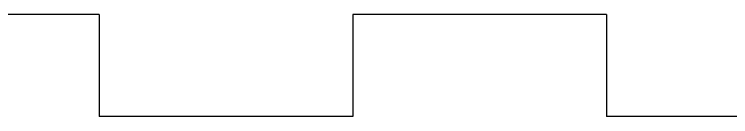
# Model space of a CAD drawing. Extents: x 22 to 258, y 18 to 262.
# Drawn here: x 94.06 to 115.16, y 126.84 to 129.84 of the extents above; entities that cross this region are included whole.
import ezdxf

# ---------------------------------------------------------------- set-up
doc = ezdxf.new("R2010")
doc.units = 0
doc.layers.add('cut', color=7, linetype='CONTINUOUS')

msp = doc.modelspace()

# ---------------------------------------------------------------- linework, layer by layer
at = {"layer": 'cut', "color": 1}
for points in [[(96.562414, 129.838555), (89.090581, 129.838555)], [(104.030685, 129.838555), (104.030685, 126.839944), (96.562379, 126.839944)], [(96.562414, 129.838555), (96.562414, 126.839944)], [(111.502412, 129.838555), (104.030579, 129.838555)], [(126.442728, 129.838555), (118.974069, 129.838555), (118.974104, 126.839944), (111.502271, 126.839944)], [(111.502412, 129.838555), (111.502412, 126.839944)]]:
    msp.add_lwpolyline(points, dxfattribs=at)

doc.saveas('drawing.dxf')
